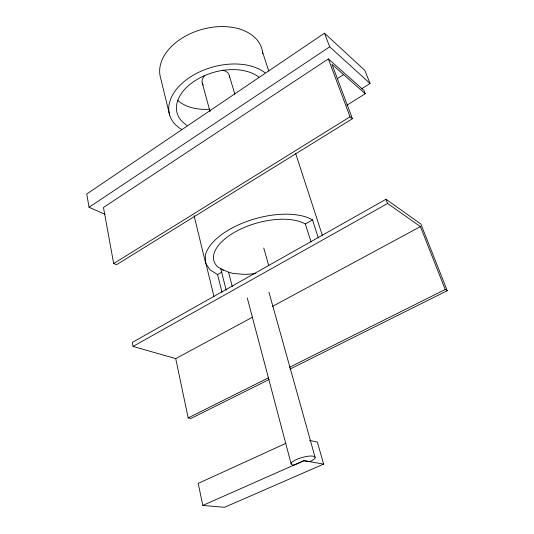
<?xml version="1.0" encoding="UTF-8"?>
<svg xmlns="http://www.w3.org/2000/svg" width="534" height="534" viewBox="0 0 534 534"><rect width="100%" height="100%" fill="white"/><g stroke="black" fill="none" stroke-linecap="round" stroke-linejoin="round"><path stroke-width="0.8" d="M361.598 88.831L370.062 83.478L364.856 70.441L324.505 33.181L86.755 193.996L89.044 207.279L105.004 214.321M89.044 207.279L329.672 46.812L370.062 83.478M365.243 93.717L363.934 90.386L328.357 58.914L103.462 207.479L113.669 263.536L116.619 264.664L352.42 118.715L331.968 64.327L365.243 93.717L346.886 105.251M337.261 78.678L343.542 74.613M113.669 263.536L350.05 116.786L352.42 118.715M194.082 215.636L205.657 263.289L209.895 269.75L217.585 274.576L221.877 272.1M223.379 270.444L217.505 266.673A51.444 24.624 -15.9 0 1 239.926 229.44A51.444 24.624 -15.9 0 1 305.375 224.013L312.503 219.901L318.337 237.97M290.009 369.087L447.245 290.723L420.872 224.053L386.015 199.269L132.278 342.434L133.013 346.433L175.726 358.614L252.649 317.116M133.013 346.433L387.611 203.481L420.418 226.616L445.229 289.501L447.245 290.723M272.427 306.449L420.418 226.616M175.726 358.614L188.175 417.915L268.642 377.718M289.508 367.299L445.229 289.501M269.149 379.487L190.898 418.482L188.175 417.915M309.687 461.756L311.989 460.608A12.415 3.277 -15.6 0 0 311.896 456.036A12.415 3.277 -15.6 0 0 295.682 459.881A12.415 3.277 -15.6 0 0 293.153 465.074L294.054 465.134L303.959 460.749L309.66 461.656M285.737 443.4L198.214 483.41L202.793 505.431L224.534 507.3L323.617 464.113L317.37 442.065L309.633 440.43M202.793 505.431L303.933 460.655L323.617 464.113M226.216 290.336L220.782 268.782L228.545 272.166L233.011 273.455L243.838 274.329A51.444 24.624 -15.9 0 0 255.813 273.481M324.505 33.181L329.672 46.812M386.015 199.269L387.611 203.481M328.357 58.914L350.05 116.786M262.608 52.185L268.715 70.902M295.616 153.371L322.509 235.828M305.375 224.013L311.095 242.056M229.433 75.962L234.84 94.258M263.749 248.016L268.762 265.638M268.949 292.225L315.107 457.378M202.206 82.903L210.082 111.726M247.282 297.979L291.163 463.933M228.545 272.166L232.25 286.618M217.585 274.576L221.997 292.292M205.61 262.161L213.98 296.604M169.672 115.177L160.667 78.104A52.686 35.191 -15.8 0 1 204.789 28.669A52.686 35.191 -15.8 0 1 262.768 53.707M205.657 263.289L205.316 255.566A60.048 28.749 -15.9 0 1 250.119 220.315A60.048 28.749 -15.9 0 1 312.503 219.901M209.782 109.223A45.637 29.791 -15.8 0 1 177.662 100.292M222.638 70.101A14.058 9.171 -15.8 0 1 229.533 77.577M203.22 85.086A14.058 9.171 -15.8 0 1 204.702 75.501M181.413 129.315A54.161 34.123 -15.8 0 1 189.223 77.75A54.161 34.123 -15.8 0 1 264.991 72.751M187 125.39A46.405 29.223 -15.8 0 1 194.142 81.315A46.405 29.223 -15.8 0 1 258.843 77.063"/></g></svg>
